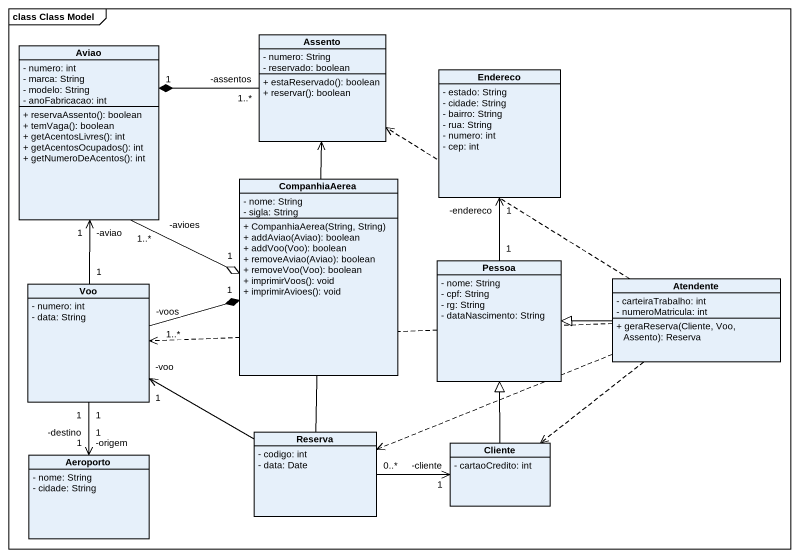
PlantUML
@startuml
mainframe class Class Model
hide circle
hide empty members
skinparam classAttributeIconSize 0
class Aviao {
  - numero: int
  - marca: String
  - modelo: String
  - anoFabricacao: int
  + reservaAssento(): boolean
  + temVaga(): boolean
  + getAcentosLivres(): int
  + getAcentosOcupados(): int
  + getNumeroDeAcentos(): int
}
class Assento {
  - numero: String
  - reservado: boolean
  + estaReservado(): boolean
  + reservar(): boolean
}
class Endereco {
  - estado: String
  - cidade: String
  - bairro: String
  - rua: String
  - numero: int
  - cep: int
}
class CompanhiaAerea {
  - nome: String
  - sigla: String
  + CompanhiaAerea(String, String)
  + addAviao(Aviao): boolean
  + addVoo(Voo): boolean
  + removeAviao(Aviao): boolean
  + removeVoo(Voo): boolean
  + imprimirVoos(): void
  + imprimirAvioes(): void
}
class Pessoa {
  - nome: String
  - cpf: String
  - rg: String
  - dataNascimento: String
}
class Voo {
  - numero: int
  - data: String
}
class Atendente {
  - carteiraTrabalho: int
  - numeroMatricula: int
  + geraReserva(Cliente, Voo, Assento): Reserva
}
class Reserva {
  - codigo: int
  - data: Date
}
class Aeroporto {
  - nome: String
  - cidade: String
}
class Cliente {
  - cartaoCredito: int
}
Aviao "-avioes\n1..*" --o "1" CompanhiaAerea
Assento "-assentos\n1..*" -left-* "1" Aviao
Pessoa "1" -up-> "-endereco\n1" Endereco
Voo "1" -up-> "-aviao\n1" Aviao
Voo "-voos\n1..*" -right-* "1" CompanhiaAerea
Voo "1" --> "-origem\n1" Aeroporto
Voo "1" --> "-destino\n1" Aeroporto
Atendente .up.> Assento
Atendente -left-|> Pessoa
Atendente .left.> Voo
Atendente .left.> Reserva
Atendente ..> Cliente
Reserva -up-> Assento
Reserva -left-> "-voo\n1" Voo
Reserva "0..*" -right-> "-cliente\n1" Cliente
Cliente -up-|> Pessoa
@enduml
